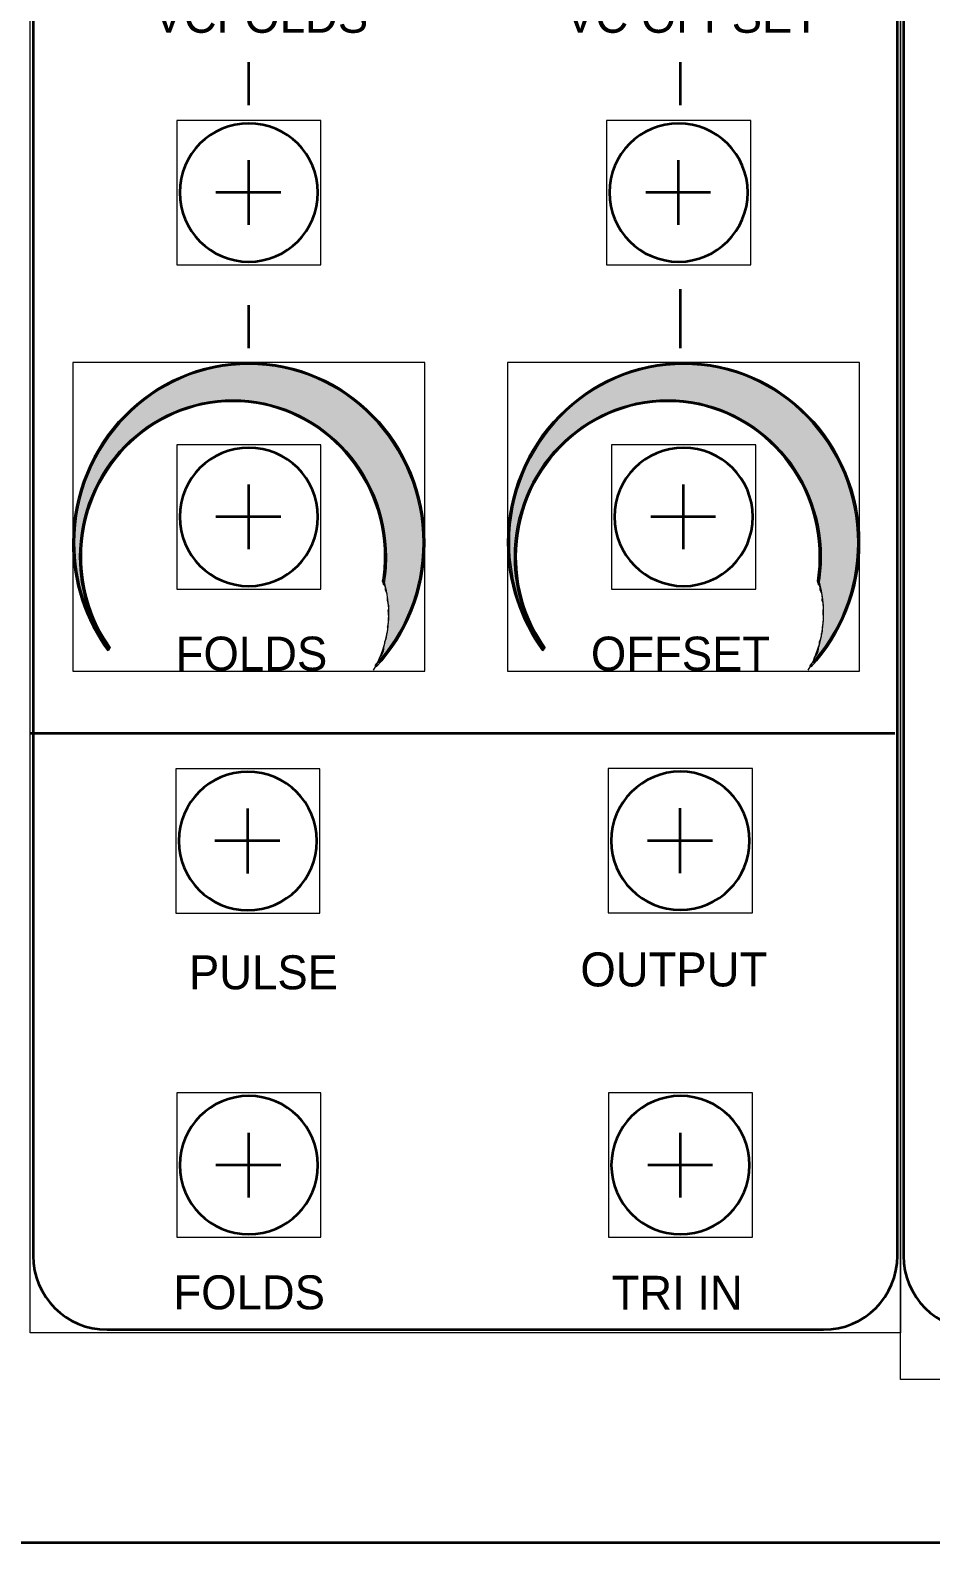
# Model space of a CAD drawing. Header units: inches. Extents: x 1 to 18, y -8 to 1.
# Drawn here: x 5.4 to 7.483, y -8 to -4.5 of the extents above; entities that cross this region are included whole.
import ezdxf

# ---------------------------------------------------------------- set-up
doc = ezdxf.new("R2010")
doc.units = ezdxf.units.IN
doc.header["$MEASUREMENT"] = 0
doc.layers.add('base panel', color=7, linetype='Continuous')
doc.layers.add('modules', color=7, linetype='Continuous')

# ---------------------------------------------------------------- blocks, each defined once
blk = doc.blocks.new('block 80')
at = {"layer": 'modules', "lineweight": 0}
blk.add_lwpolyline([(5.3993, -1.5), (7.4132, -1.5), (7.4132, -7.5139), (5.3993, -7.5139), (5.3993, -1.5)], dxfattribs=at)
at = {"layer": 'modules', "color": 179, "lineweight": 35, "true_color": 0x231f20}
blk.add_lwpolyline([(5.3999, -6.1267), (7.3999, -6.1267)], dxfattribs=at)
at = {"layer": 'modules', "lineweight": 0}
blk.add_open_spline([(7.2351, -7.5069), (7.2351, -7.5069), (5.5774, -7.5069), (5.5774, -7.5069), (5.4829, -7.5069), (5.4063, -7.4303), (5.4063, -7.3358), (5.4063, -7.3358), (5.4063, -1.6781), (5.4063, -1.6781), (5.4063, -1.5836), (5.4829, -1.5069), (5.5774, -1.5069), (5.5774, -1.5069), (7.2351, -1.5069), (7.2351, -1.5069), (7.3296, -1.5069), (7.4063, -1.5836), (7.4063, -1.6781), (7.4063, -1.6781), (7.4063, -7.3358), (7.4063, -7.3358), (7.4063, -7.4303), (7.3296, -7.5069), (7.2351, -7.5069)], degree=3, knots=[0, 0, 0, 0, 1, 1, 1, 2, 2, 2, 3, 3, 3, 4, 4, 4, 5, 5, 5, 6, 6, 6, 7, 7, 7, 8, 8, 8, 8], dxfattribs=at)
at = {"layer": 'modules', "color": 179, "lineweight": 35, "true_color": 0x231f20}
blk.add_open_spline([(7.2351, -7.5069), (7.2351, -7.5069), (5.5774, -7.5069), (5.5774, -7.5069), (5.4829, -7.5069), (5.4063, -7.4303), (5.4063, -7.3358), (5.4063, -7.3358), (5.4063, -1.6781), (5.4063, -1.6781), (5.4063, -1.5836), (5.4829, -1.5069), (5.5774, -1.5069), (5.5774, -1.5069), (7.2351, -1.5069), (7.2351, -1.5069), (7.3296, -1.5069), (7.4063, -1.5836), (7.4063, -1.6781), (7.4063, -1.6781), (7.4063, -7.3358), (7.4063, -7.3358), (7.4063, -7.4303), (7.3296, -7.5069), (7.2351, -7.5069)], degree=3, knots=[0, 0, 0, 0, 1, 1, 1, 2, 2, 2, 3, 3, 3, 4, 4, 4, 5, 5, 5, 6, 6, 6, 7, 7, 7, 8, 8, 8, 8], dxfattribs=at)
blk = doc.blocks.new('block 81')
at = {"layer": 'modules', "lineweight": 0}
blk.add_lwpolyline([(5.3993, -1.5), (7.4132, -1.5), (7.4132, -7.5139), (5.3993, -7.5139), (5.3993, -1.5)], dxfattribs=at)
at = {"layer": 'modules', "color": 179, "lineweight": 35, "true_color": 0x231f20}
for points in [[(5.9054, -4.6733), (5.9054, -4.574)], [(6.9039, -4.6733), (6.9039, -4.574)], [(6.9039, -5.2356), (6.9039, -5.0991)], [(5.9054, -5.2356), (5.9054, -5.1363)]]:
    blk.add_lwpolyline(points, dxfattribs=at)
blk = doc.blocks.new('block 86')
at = {"layer": 'modules', "lineweight": 0}
blk.add_lwpolyline([(6.7329, -5.0425), (7.0668, -5.0425), (7.0668, -4.7086), (6.7329, -4.7086), (6.7329, -5.0425)], dxfattribs=at)
at = {"layer": 'modules', "color": 179, "lineweight": 35, "true_color": 0x231f20}
for points in [[(6.8989, -4.8006), (6.8989, -4.9506)], [(6.9739, -4.8755), (6.8239, -4.8755)]]:
    blk.add_lwpolyline(points, dxfattribs=at)
blk.add_open_spline([(7.0599, -4.8755), (7.0599, -4.9639), (6.9882, -5.0356), (6.8999, -5.0356), (6.8115, -5.0356), (6.7399, -4.9639), (6.7399, -4.8755), (6.7399, -4.7872), (6.8115, -4.7156), (6.8999, -4.7156), (6.9882, -4.7156), (7.0599, -4.7872), (7.0599, -4.8755)], degree=3, knots=[0, 0, 0, 0, 1, 1, 1, 2, 2, 2, 3, 3, 3, 4, 4, 4, 4], dxfattribs=at)
blk = doc.blocks.new('block 87')
at = {"layer": 'modules', "lineweight": 0}
blk.add_lwpolyline([(6.7445, -5.793), (7.0784, -5.793), (7.0784, -5.4592), (6.7445, -5.4592), (6.7445, -5.793)], dxfattribs=at)
at = {"layer": 'modules', "color": 179, "lineweight": 35, "true_color": 0x231f20}
for points in [[(6.9105, -5.5511), (6.9105, -5.7011)], [(6.9855, -5.6261), (6.8355, -5.6261)]]:
    blk.add_lwpolyline(points, dxfattribs=at)
blk.add_open_spline([(7.0715, -5.6261), (7.0715, -5.7145), (6.9998, -5.7861), (6.9115, -5.7861), (6.8231, -5.7861), (6.7515, -5.7145), (6.7515, -5.6261), (6.7515, -5.5377), (6.8231, -5.4661), (6.9115, -5.4661), (6.9998, -5.4661), (7.0715, -5.5377), (7.0715, -5.6261)], degree=3, knots=[0, 0, 0, 0, 1, 1, 1, 2, 2, 2, 3, 3, 3, 4, 4, 4, 4], dxfattribs=at)
blk = doc.blocks.new('block 88')
at = {"layer": 'modules', "lineweight": 0}
blk.add_lwpolyline([(5.7384, -5.0425), (6.0723, -5.0425), (6.0723, -4.7086), (5.7384, -4.7086), (5.7384, -5.0425)], dxfattribs=at)
at = {"layer": 'modules', "color": 179, "lineweight": 35, "true_color": 0x231f20}
for points in [[(5.9044, -4.8006), (5.9044, -4.9506)], [(5.9794, -4.8755), (5.8294, -4.8755)]]:
    blk.add_lwpolyline(points, dxfattribs=at)
blk.add_open_spline([(6.0654, -4.8755), (6.0654, -4.9639), (5.9937, -5.0356), (5.9054, -5.0356), (5.817, -5.0356), (5.7454, -4.9639), (5.7454, -4.8755), (5.7454, -4.7872), (5.817, -4.7156), (5.9054, -4.7156), (5.9937, -4.7156), (6.0654, -4.7872), (6.0654, -4.8755)], degree=3, knots=[0, 0, 0, 0, 1, 1, 1, 2, 2, 2, 3, 3, 3, 4, 4, 4, 4], dxfattribs=at)
blk = doc.blocks.new('block 89')
at = {"layer": 'modules', "lineweight": 0}
blk.add_lwpolyline([(5.7384, -5.793), (6.0723, -5.793), (6.0723, -5.4592), (5.7384, -5.4592), (5.7384, -5.793)], dxfattribs=at)
at = {"layer": 'modules', "color": 179, "lineweight": 35, "true_color": 0x231f20}
for points in [[(5.9044, -5.5511), (5.9044, -5.7011)], [(5.9794, -5.6261), (5.8294, -5.6261)]]:
    blk.add_lwpolyline(points, dxfattribs=at)
blk.add_open_spline([(6.0654, -5.6261), (6.0654, -5.7145), (5.9937, -5.7861), (5.9054, -5.7861), (5.817, -5.7861), (5.7454, -5.7145), (5.7454, -5.6261), (5.7454, -5.5377), (5.817, -5.4661), (5.9054, -5.4661), (5.9937, -5.4661), (6.0654, -5.5377), (6.0654, -5.6261)], degree=3, knots=[0, 0, 0, 0, 1, 1, 1, 2, 2, 2, 3, 3, 3, 4, 4, 4, 4], dxfattribs=at)
blk = doc.blocks.new('block 90')
at = {"layer": 'modules', "lineweight": 0}
blk.add_lwpolyline([(5.7361, -6.543), (6.07, -6.543), (6.07, -6.2092), (5.7361, -6.2092), (5.7361, -6.543)], dxfattribs=at)
at = {"layer": 'modules', "color": 179, "lineweight": 35, "true_color": 0x231f20}
for points in [[(5.9021, -6.3011), (5.9021, -6.4511)], [(5.9771, -6.3761), (5.8271, -6.3761)]]:
    blk.add_lwpolyline(points, dxfattribs=at)
blk.add_open_spline([(6.0631, -6.3761), (6.0631, -6.4645), (5.9914, -6.5361), (5.9031, -6.5361), (5.8147, -6.5361), (5.7431, -6.4645), (5.7431, -6.3761), (5.7431, -6.2877), (5.8147, -6.2161), (5.9031, -6.2161), (5.9914, -6.2161), (6.0631, -6.2877), (6.0631, -6.3761)], degree=3, knots=[0, 0, 0, 0, 1, 1, 1, 2, 2, 2, 3, 3, 3, 4, 4, 4, 4], dxfattribs=at)
blk = doc.blocks.new('block 91')
at = {"layer": 'modules', "lineweight": 0}
blk.add_lwpolyline([(5.7384, -7.293), (6.0723, -7.293), (6.0723, -6.9592), (5.7384, -6.9592), (5.7384, -7.293)], dxfattribs=at)
at = {"layer": 'modules', "color": 179, "lineweight": 35, "true_color": 0x231f20}
for points in [[(5.9044, -7.0511), (5.9044, -7.2011)], [(5.9794, -7.1261), (5.8294, -7.1261)]]:
    blk.add_lwpolyline(points, dxfattribs=at)
blk.add_open_spline([(6.0654, -7.1261), (6.0654, -7.2145), (5.9937, -7.2861), (5.9054, -7.2861), (5.817, -7.2861), (5.7454, -7.2145), (5.7454, -7.1261), (5.7454, -7.0377), (5.817, -6.9661), (5.9054, -6.9661), (5.9937, -6.9661), (6.0654, -7.0377), (6.0654, -7.1261)], degree=3, knots=[0, 0, 0, 0, 1, 1, 1, 2, 2, 2, 3, 3, 3, 4, 4, 4, 4], dxfattribs=at)
blk = doc.blocks.new('block 92')
at = {"layer": 'modules', "lineweight": 0}
blk.add_lwpolyline([(6.7373, -7.293), (7.0712, -7.293), (7.0712, -6.9592), (6.7373, -6.9592), (6.7373, -7.293)], dxfattribs=at)
at = {"layer": 'modules', "color": 179, "lineweight": 35, "true_color": 0x231f20}
for points in [[(6.9033, -7.0511), (6.9033, -7.2011)], [(6.9783, -7.1261), (6.8283, -7.1261)]]:
    blk.add_lwpolyline(points, dxfattribs=at)
blk.add_open_spline([(7.0642, -7.1261), (7.0642, -7.2145), (6.9926, -7.2861), (6.9042, -7.2861), (6.8159, -7.2861), (6.7442, -7.2145), (6.7442, -7.1261), (6.7442, -7.0377), (6.8159, -6.9661), (6.9042, -6.9661), (6.9926, -6.9661), (7.0642, -7.0377), (7.0642, -7.1261)], degree=3, knots=[0, 0, 0, 0, 1, 1, 1, 2, 2, 2, 3, 3, 3, 4, 4, 4, 4], dxfattribs=at)
blk = doc.blocks.new('block 93')
at = {"layer": 'modules', "lineweight": 0}
blk.add_lwpolyline([(6.737, -6.5425), (7.0709, -6.5425), (7.0709, -6.2086), (6.737, -6.2086), (6.737, -6.5425)], dxfattribs=at)
at = {"layer": 'modules', "color": 179, "lineweight": 35, "true_color": 0x231f20}
for points in [[(6.903, -6.3005), (6.903, -6.4505)], [(6.978, -6.3755), (6.828, -6.3755)]]:
    blk.add_lwpolyline(points, dxfattribs=at)
blk.add_open_spline([(7.0639, -6.3755), (7.0639, -6.4639), (6.9923, -6.5355), (6.9039, -6.5355), (6.8156, -6.5355), (6.7439, -6.4639), (6.7439, -6.3755), (6.7439, -6.2872), (6.8156, -6.2155), (6.9039, -6.2155), (6.9923, -6.2155), (7.0639, -6.2872), (7.0639, -6.3755)], degree=3, knots=[0, 0, 0, 0, 1, 1, 1, 2, 2, 2, 3, 3, 3, 4, 4, 4, 4], dxfattribs=at)
blk = doc.blocks.new('block 98')
at = {"layer": 'modules', "true_color": 0xffffff}
h = blk.add_hatch(color=7, dxfattribs=at)
h.dxf.hatch_style = 2
edge = h.paths.add_edge_path()
edge.add_spline(control_points=[(6.9115, -5.2689), (6.6869, -5.2689), (6.5042, -5.456), (6.5042, -5.686), (6.5042, -5.7778), (6.533, -5.8646), (6.5859, -5.9364), (6.5866, -5.935), (6.5874, -5.9336), (6.5883, -5.9323), (6.5365, -5.8616), (6.5084, -5.7762), (6.5084, -5.686), (6.5084, -5.4585), (6.6892, -5.2734), (6.9115, -5.2734), (7.1337, -5.2734), (7.3145, -5.4585), (7.3145, -5.686), (7.3145, -5.7958), (7.2724, -5.8957), (7.2037, -5.9697), (7.2047, -5.9709), (7.2055, -5.9721), (7.2063, -5.9734), (7.2759, -5.8985), (7.3187, -5.7973), (7.3187, -5.686), (7.3187, -5.456), (7.136, -5.2689), (6.9115, -5.2689)], knot_values=[0, 0, 0, 0, 0.013889, 0.013889, 0.013889, 0.027778, 0.027778, 0.027778, 0.041667, 0.041667, 0.041667, 0.055556, 0.055556, 0.055556, 0.069444, 0.069444, 0.069444, 0.083333, 0.083333, 0.083333, 0.097222, 0.097222, 0.097222, 0.111111, 0.111111, 0.111111, 0.125, 0.125, 0.125, 0.138889, 0.138889, 0.138889, 0.138889], degree=3, periodic=0)
edge.add_line((6.9115, -5.2689), (6.9115, -5.2689))
h = blk.add_hatch(color=7, dxfattribs=at)
h.dxf.hatch_style = 2
edge = h.paths.add_edge_path()
edge.add_spline(control_points=[(7.2291, -5.907), (7.2291, -5.9072), (7.2291, -5.9075), (7.229, -5.9078), (7.2284, -5.9102), (7.2273, -5.9125), (7.226, -5.9148), (7.2262, -5.9194), (7.2254, -5.9241), (7.2239, -5.9284), (7.2237, -5.9338), (7.2225, -5.9391), (7.2201, -5.9436), (7.2186, -5.9464), (7.2166, -5.9489), (7.2144, -5.9512), (7.2141, -5.9519), (7.2138, -5.9526), (7.2135, -5.9533), (7.2131, -5.9567), (7.2127, -5.9602), (7.2122, -5.9636), (7.277, -5.8901), (7.3166, -5.7929), (7.3166, -5.686), (7.3166, -5.4568), (7.1353, -5.2711), (6.9115, -5.2711), (6.6877, -5.2711), (6.5063, -5.4568), (6.5063, -5.686), (6.5063, -5.7792), (6.5364, -5.865), (6.5871, -5.9342), (6.5878, -5.933), (6.5886, -5.9318), (6.5895, -5.9307), (6.5472, -5.8711), (6.5221, -5.798), (6.5221, -5.7186), (6.5221, -5.519), (6.68, -5.3573), (6.8749, -5.3573), (7.0699, -5.3573), (7.2278, -5.519), (7.2278, -5.7186), (7.2278, -5.7376), (7.226, -5.756), (7.2231, -5.7741), (7.2247, -5.7775), (7.2257, -5.7812), (7.2262, -5.7849), (7.2274, -5.7884), (7.2278, -5.7921), (7.2278, -5.7959), (7.2298, -5.7993), (7.2311, -5.8031), (7.2319, -5.8071), (7.2319, -5.8071), (7.2319, -5.8071), (7.2319, -5.8071), (7.2322, -5.8091), (7.2324, -5.8111), (7.2325, -5.8131), (7.2325, -5.8131), (7.2325, -5.8132), (7.2325, -5.8132), (7.2325, -5.8152), (7.2324, -5.8173), (7.2321, -5.8193), (7.2355, -5.8267), (7.2362, -5.8356), (7.2341, -5.8437), (7.2345, -5.8463), (7.2345, -5.8489), (7.2343, -5.8515), (7.2344, -5.8516), (7.2344, -5.8516), (7.2344, -5.8517), (7.2357, -5.8566), (7.2358, -5.8631), (7.2344, -5.8688), (7.2344, -5.8718), (7.2341, -5.8749), (7.2334, -5.8779), (7.2332, -5.8789), (7.2329, -5.8799), (7.2325, -5.8809), (7.2327, -5.8825), (7.2329, -5.8841), (7.233, -5.8858), (7.2332, -5.8894), (7.2323, -5.8933), (7.2309, -5.897), (7.2308, -5.9004), (7.2302, -5.9038), (7.2291, -5.907)], knot_values=[0, 0, 0, 0, 0.013889, 0.013889, 0.013889, 0.027778, 0.027778, 0.027778, 0.041667, 0.041667, 0.041667, 0.055556, 0.055556, 0.055556, 0.069444, 0.069444, 0.069444, 0.083333, 0.083333, 0.083333, 0.097222, 0.097222, 0.097222, 0.111111, 0.111111, 0.111111, 0.125, 0.125, 0.125, 0.138889, 0.138889, 0.138889, 0.152778, 0.152778, 0.152778, 0.166667, 0.166667, 0.166667, 0.180556, 0.180556, 0.180556, 0.194444, 0.194444, 0.194444, 0.208333, 0.208333, 0.208333, 0.222222, 0.222222, 0.222222, 0.236111, 0.236111, 0.236111, 0.25, 0.25, 0.25, 0.263889, 0.263889, 0.263889, 0.277778, 0.277778, 0.277778, 0.291667, 0.291667, 0.291667, 0.305556, 0.305556, 0.305556, 0.319444, 0.319444, 0.319444, 0.333333, 0.333333, 0.333333, 0.347222, 0.347222, 0.347222, 0.361111, 0.361111, 0.361111, 0.375, 0.375, 0.375, 0.388889, 0.388889, 0.388889, 0.402778, 0.402778, 0.402778, 0.416667, 0.416667, 0.416667, 0.430556, 0.430556, 0.430556, 0.444444, 0.444444, 0.444444, 0.444444], degree=3, periodic=0)
edge.add_line((7.2291, -5.907), (7.2291, -5.907))
h = blk.add_hatch(color=7, dxfattribs=at)
h.dxf.hatch_style = 2
edge = h.paths.add_edge_path()
edge.add_spline(control_points=[(7.2209, -5.7748), (7.2222, -5.7775), (7.2232, -5.7802), (7.2238, -5.7832), (7.2275, -5.7622), (7.2297, -5.7407), (7.2297, -5.7186), (7.2297, -5.5182), (7.0705, -5.3551), (6.8749, -5.3551), (6.6792, -5.3551), (6.52, -5.5182), (6.52, -5.7186), (6.52, -5.7977), (6.5449, -5.8709), (6.5869, -5.9307), (6.5857, -5.927), (6.5847, -5.9233), (6.5837, -5.9196), (6.5834, -5.9188), (6.5832, -5.918), (6.5829, -5.9172), (6.5459, -5.8603), (6.5242, -5.792), (6.5242, -5.7186), (6.5242, -5.5206), (6.6815, -5.3596), (6.8749, -5.3596), (7.0682, -5.3596), (7.2255, -5.5206), (7.2255, -5.7186), (7.2255, -5.7378), (7.2238, -5.7565), (7.2209, -5.7748)], knot_values=[0, 0, 0, 0, 0.013889, 0.013889, 0.013889, 0.027778, 0.027778, 0.027778, 0.041667, 0.041667, 0.041667, 0.055556, 0.055556, 0.055556, 0.069444, 0.069444, 0.069444, 0.083333, 0.083333, 0.083333, 0.097222, 0.097222, 0.097222, 0.111111, 0.111111, 0.111111, 0.125, 0.125, 0.125, 0.138889, 0.138889, 0.138889, 0.152778, 0.152778, 0.152778, 0.152778], degree=3, periodic=0)
edge.add_line((7.2209, -5.7748), (7.2209, -5.7748))
h = blk.add_hatch(color=7, dxfattribs=at)
h.dxf.hatch_style = 2
edge = h.paths.add_edge_path()
edge.add_spline(control_points=[(7.2212, -5.7753), (7.2224, -5.778), (7.2234, -5.7809), (7.224, -5.7839), (7.2277, -5.7627), (7.2299, -5.7409), (7.2299, -5.7186), (7.2299, -5.5182), (7.0706, -5.3551), (6.8749, -5.3551), (6.6792, -5.3551), (6.52, -5.5182), (6.52, -5.7186), (6.52, -5.7985), (6.5454, -5.8724), (6.5882, -5.9324), (6.589, -5.9312), (6.59, -5.9301), (6.591, -5.929), (6.549, -5.8699), (6.5242, -5.7972), (6.5242, -5.7186), (6.5242, -5.5206), (6.6815, -5.3596), (6.8749, -5.3596), (7.0683, -5.3596), (7.2257, -5.5206), (7.2257, -5.7186), (7.2257, -5.7379), (7.224, -5.7568), (7.2212, -5.7753)], knot_values=[0, 0, 0, 0, 0.013889, 0.013889, 0.013889, 0.027778, 0.027778, 0.027778, 0.041667, 0.041667, 0.041667, 0.055556, 0.055556, 0.055556, 0.069444, 0.069444, 0.069444, 0.083333, 0.083333, 0.083333, 0.097222, 0.097222, 0.097222, 0.111111, 0.111111, 0.111111, 0.125, 0.125, 0.125, 0.138889, 0.138889, 0.138889, 0.138889], degree=3, periodic=0)
edge.add_line((7.2212, -5.7753), (7.2212, -5.7753))
at = {"layer": 'modules', "lineweight": 0}
blk.add_lwpolyline([(6.5042, -5.9833), (7.3187, -5.9833), (7.3187, -5.2689), (6.5042, -5.2689), (6.5042, -5.9833)], dxfattribs=at)
for points, knots in [([(6.9115, -5.2689), (6.6869, -5.2689), (6.5042, -5.456), (6.5042, -5.686), (6.5042, -5.7778), (6.533, -5.8646), (6.5859, -5.9364), (6.5866, -5.935), (6.5874, -5.9336), (6.5883, -5.9323), (6.5365, -5.8616), (6.5084, -5.7762), (6.5084, -5.686), (6.5084, -5.4585), (6.6892, -5.2734), (6.9115, -5.2734), (7.1337, -5.2734), (7.3145, -5.4585), (7.3145, -5.686), (7.3145, -5.7958), (7.2724, -5.8957), (7.2037, -5.9697), (7.2047, -5.9709), (7.2055, -5.9721), (7.2063, -5.9734), (7.2759, -5.8985), (7.3187, -5.7973), (7.3187, -5.686), (7.3187, -5.456), (7.136, -5.2689), (6.9115, -5.2689)], [0, 0, 0, 0, 1, 1, 1, 2, 2, 2, 3, 3, 3, 4, 4, 4, 5, 5, 5, 6, 6, 6, 7, 7, 7, 8, 8, 8, 9, 9, 9, 10, 10, 10, 10]), ([(7.2291, -5.907), (7.2291, -5.9072), (7.2291, -5.9075), (7.229, -5.9078), (7.2284, -5.9102), (7.2273, -5.9125), (7.226, -5.9148), (7.2262, -5.9194), (7.2254, -5.9241), (7.2239, -5.9284), (7.2237, -5.9338), (7.2225, -5.9391), (7.2201, -5.9436), (7.2186, -5.9464), (7.2166, -5.9489), (7.2144, -5.9512), (7.2141, -5.9519), (7.2138, -5.9526), (7.2135, -5.9533), (7.2131, -5.9567), (7.2127, -5.9602), (7.2122, -5.9636), (7.277, -5.8901), (7.3166, -5.7929), (7.3166, -5.686), (7.3166, -5.4568), (7.1353, -5.2711), (6.9115, -5.2711), (6.6877, -5.2711), (6.5063, -5.4568), (6.5063, -5.686), (6.5063, -5.7792), (6.5364, -5.865), (6.5871, -5.9342), (6.5878, -5.933), (6.5886, -5.9318), (6.5895, -5.9307), (6.5472, -5.8711), (6.5221, -5.798), (6.5221, -5.7186), (6.5221, -5.519), (6.68, -5.3573), (6.8749, -5.3573), (7.0699, -5.3573), (7.2278, -5.519), (7.2278, -5.7186), (7.2278, -5.7376), (7.226, -5.756), (7.2231, -5.7741), (7.2247, -5.7775), (7.2257, -5.7812), (7.2262, -5.7849), (7.2274, -5.7884), (7.2278, -5.7921), (7.2278, -5.7959), (7.2298, -5.7993), (7.2311, -5.8031), (7.2319, -5.8071), (7.2319, -5.8071), (7.2319, -5.8071), (7.2319, -5.8071), (7.2322, -5.8091), (7.2324, -5.8111), (7.2325, -5.8131), (7.2325, -5.8131), (7.2325, -5.8132), (7.2325, -5.8132), (7.2325, -5.8152), (7.2324, -5.8173), (7.2321, -5.8193), (7.2355, -5.8267), (7.2362, -5.8356), (7.2341, -5.8437), (7.2345, -5.8463), (7.2345, -5.8489), (7.2343, -5.8515), (7.2344, -5.8516), (7.2344, -5.8516), (7.2344, -5.8517), (7.2357, -5.8566), (7.2358, -5.8631), (7.2344, -5.8688), (7.2344, -5.8718), (7.2341, -5.8749), (7.2334, -5.8779), (7.2332, -5.8789), (7.2329, -5.8799), (7.2325, -5.8809), (7.2327, -5.8825), (7.2329, -5.8841), (7.233, -5.8858), (7.2332, -5.8894), (7.2323, -5.8933), (7.2309, -5.897), (7.2308, -5.9004), (7.2302, -5.9038), (7.2291, -5.907)], [0, 0, 0, 0, 1, 1, 1, 2, 2, 2, 3, 3, 3, 4, 4, 4, 5, 5, 5, 6, 6, 6, 7, 7, 7, 8, 8, 8, 9, 9, 9, 10, 10, 10, 11, 11, 11, 12, 12, 12, 13, 13, 13, 14, 14, 14, 15, 15, 15, 16, 16, 16, 17, 17, 17, 18, 18, 18, 19, 19, 19, 20, 20, 20, 21, 21, 21, 22, 22, 22, 23, 23, 23, 24, 24, 24, 25, 25, 25, 26, 26, 26, 27, 27, 27, 28, 28, 28, 29, 29, 29, 30, 30, 30, 31, 31, 31, 32, 32, 32, 32]), ([(7.2209, -5.7748), (7.2222, -5.7775), (7.2232, -5.7802), (7.2238, -5.7832), (7.2275, -5.7622), (7.2297, -5.7407), (7.2297, -5.7186), (7.2297, -5.5182), (7.0705, -5.3551), (6.8749, -5.3551), (6.6792, -5.3551), (6.52, -5.5182), (6.52, -5.7186), (6.52, -5.7977), (6.5449, -5.8709), (6.5869, -5.9307), (6.5857, -5.927), (6.5847, -5.9233), (6.5837, -5.9196), (6.5834, -5.9188), (6.5832, -5.918), (6.5829, -5.9172), (6.5459, -5.8603), (6.5242, -5.792), (6.5242, -5.7186), (6.5242, -5.5206), (6.6815, -5.3596), (6.8749, -5.3596), (7.0682, -5.3596), (7.2255, -5.5206), (7.2255, -5.7186), (7.2255, -5.7378), (7.2238, -5.7565), (7.2209, -5.7748)], [0, 0, 0, 0, 1, 1, 1, 2, 2, 2, 3, 3, 3, 4, 4, 4, 5, 5, 5, 6, 6, 6, 7, 7, 7, 8, 8, 8, 9, 9, 9, 10, 10, 10, 11, 11, 11, 11]), ([(7.2212, -5.7753), (7.2224, -5.778), (7.2234, -5.7809), (7.224, -5.7839), (7.2277, -5.7627), (7.2299, -5.7409), (7.2299, -5.7186), (7.2299, -5.5182), (7.0706, -5.3551), (6.8749, -5.3551), (6.6792, -5.3551), (6.52, -5.5182), (6.52, -5.7186), (6.52, -5.7985), (6.5454, -5.8724), (6.5882, -5.9324), (6.589, -5.9312), (6.59, -5.9301), (6.591, -5.929), (6.549, -5.8699), (6.5242, -5.7972), (6.5242, -5.7186), (6.5242, -5.5206), (6.6815, -5.3596), (6.8749, -5.3596), (7.0683, -5.3596), (7.2257, -5.5206), (7.2257, -5.7186), (7.2257, -5.7379), (7.224, -5.7568), (7.2212, -5.7753)], [0, 0, 0, 0, 1, 1, 1, 2, 2, 2, 3, 3, 3, 4, 4, 4, 5, 5, 5, 6, 6, 6, 7, 7, 7, 8, 8, 8, 9, 9, 9, 10, 10, 10, 10])]:
    blk.add_open_spline(points, degree=3, knots=knots, dxfattribs=at)
at = {"layer": 'modules', "color": 7, "lineweight": 9, "true_color": 0xffffff}
blk.add_open_spline([(7.1999, -5.9811), (7.2371, -5.918), (7.2456, -5.8414), (7.2233, -5.7709)], degree=3, dxfattribs=at)
blk = doc.blocks.new('block 99')
at = {"layer": 'modules', "true_color": 0xffffff}
h = blk.add_hatch(color=7, dxfattribs=at)
h.dxf.hatch_style = 2
edge = h.paths.add_edge_path()
edge.add_spline(control_points=[(5.9054, -5.2689), (5.6808, -5.2689), (5.4981, -5.456), (5.4981, -5.686), (5.4981, -5.7778), (5.5269, -5.8646), (5.5798, -5.9364), (5.5805, -5.935), (5.5813, -5.9336), (5.5822, -5.9323), (5.5304, -5.8616), (5.5023, -5.7762), (5.5023, -5.686), (5.5023, -5.4585), (5.6831, -5.2734), (5.9054, -5.2734), (6.1276, -5.2734), (6.3085, -5.4585), (6.3085, -5.686), (6.3085, -5.7958), (6.2663, -5.8957), (6.1977, -5.9697), (6.1986, -5.9709), (6.1994, -5.9721), (6.2002, -5.9734), (6.2699, -5.8985), (6.3127, -5.7973), (6.3127, -5.686), (6.3127, -5.456), (6.13, -5.2689), (5.9054, -5.2689)], knot_values=[0, 0, 0, 0, 0.013889, 0.013889, 0.013889, 0.027778, 0.027778, 0.027778, 0.041667, 0.041667, 0.041667, 0.055556, 0.055556, 0.055556, 0.069444, 0.069444, 0.069444, 0.083333, 0.083333, 0.083333, 0.097222, 0.097222, 0.097222, 0.111111, 0.111111, 0.111111, 0.125, 0.125, 0.125, 0.138889, 0.138889, 0.138889, 0.138889], degree=3, periodic=0)
edge.add_line((5.9054, -5.2689), (5.9054, -5.2689))
h = blk.add_hatch(color=7, dxfattribs=at)
h.dxf.hatch_style = 2
edge = h.paths.add_edge_path()
edge.add_spline(control_points=[(6.223, -5.907), (6.223, -5.9072), (6.223, -5.9075), (6.2229, -5.9078), (6.2223, -5.9102), (6.2212, -5.9125), (6.2199, -5.9148), (6.2201, -5.9194), (6.2193, -5.9241), (6.2178, -5.9284), (6.2177, -5.9338), (6.2164, -5.9391), (6.214, -5.9436), (6.2125, -5.9464), (6.2106, -5.9489), (6.2083, -5.9512), (6.208, -5.9519), (6.2077, -5.9526), (6.2074, -5.9533), (6.207, -5.9567), (6.2066, -5.9602), (6.2061, -5.9636), (6.2709, -5.8901), (6.3106, -5.7929), (6.3106, -5.686), (6.3106, -5.4568), (6.1292, -5.2711), (5.9054, -5.2711), (5.6816, -5.2711), (5.5002, -5.4568), (5.5002, -5.686), (5.5002, -5.7792), (5.5304, -5.865), (5.581, -5.9342), (5.5817, -5.933), (5.5825, -5.9318), (5.5834, -5.9307), (5.5411, -5.8711), (5.516, -5.798), (5.516, -5.7186), (5.516, -5.519), (5.6739, -5.3573), (5.8688, -5.3573), (6.0638, -5.3573), (6.2217, -5.519), (6.2217, -5.7186), (6.2217, -5.7376), (6.2199, -5.756), (6.2171, -5.7741), (6.2187, -5.7775), (6.2197, -5.7812), (6.2201, -5.7849), (6.2214, -5.7884), (6.2218, -5.7921), (6.2217, -5.7959), (6.2237, -5.7993), (6.2251, -5.8031), (6.2258, -5.8071), (6.2258, -5.8071), (6.2258, -5.8071), (6.2258, -5.8071), (6.2261, -5.8091), (6.2263, -5.8111), (6.2264, -5.8131), (6.2264, -5.8131), (6.2264, -5.8132), (6.2264, -5.8132), (6.2264, -5.8152), (6.2263, -5.8173), (6.226, -5.8193), (6.2295, -5.8267), (6.2301, -5.8356), (6.2281, -5.8437), (6.2284, -5.8463), (6.2285, -5.8489), (6.2283, -5.8515), (6.2283, -5.8516), (6.2283, -5.8516), (6.2283, -5.8517), (6.2296, -5.8566), (6.2297, -5.8631), (6.2283, -5.8688), (6.2283, -5.8718), (6.228, -5.8749), (6.2273, -5.8779), (6.2271, -5.8789), (6.2268, -5.8799), (6.2264, -5.8809), (6.2266, -5.8825), (6.2269, -5.8841), (6.2269, -5.8858), (6.2271, -5.8894), (6.2263, -5.8933), (6.2249, -5.897), (6.2247, -5.9004), (6.2241, -5.9038), (6.223, -5.907)], knot_values=[0, 0, 0, 0, 0.013889, 0.013889, 0.013889, 0.027778, 0.027778, 0.027778, 0.041667, 0.041667, 0.041667, 0.055556, 0.055556, 0.055556, 0.069444, 0.069444, 0.069444, 0.083333, 0.083333, 0.083333, 0.097222, 0.097222, 0.097222, 0.111111, 0.111111, 0.111111, 0.125, 0.125, 0.125, 0.138889, 0.138889, 0.138889, 0.152778, 0.152778, 0.152778, 0.166667, 0.166667, 0.166667, 0.180556, 0.180556, 0.180556, 0.194444, 0.194444, 0.194444, 0.208333, 0.208333, 0.208333, 0.222222, 0.222222, 0.222222, 0.236111, 0.236111, 0.236111, 0.25, 0.25, 0.25, 0.263889, 0.263889, 0.263889, 0.277778, 0.277778, 0.277778, 0.291667, 0.291667, 0.291667, 0.305556, 0.305556, 0.305556, 0.319444, 0.319444, 0.319444, 0.333333, 0.333333, 0.333333, 0.347222, 0.347222, 0.347222, 0.361111, 0.361111, 0.361111, 0.375, 0.375, 0.375, 0.388889, 0.388889, 0.388889, 0.402778, 0.402778, 0.402778, 0.416667, 0.416667, 0.416667, 0.430556, 0.430556, 0.430556, 0.444444, 0.444444, 0.444444, 0.444444], degree=3, periodic=0)
edge.add_line((6.223, -5.907), (6.223, -5.907))
h = blk.add_hatch(color=7, dxfattribs=at)
h.dxf.hatch_style = 2
edge = h.paths.add_edge_path()
edge.add_spline(control_points=[(6.2149, -5.7748), (6.2161, -5.7775), (6.2171, -5.7802), (6.2177, -5.7832), (6.2215, -5.7622), (6.2236, -5.7407), (6.2236, -5.7186), (6.2236, -5.5182), (6.0644, -5.3551), (5.8688, -5.3551), (5.6731, -5.3551), (5.5139, -5.5182), (5.5139, -5.7186), (5.5139, -5.7977), (5.5388, -5.8709), (5.5808, -5.9307), (5.5797, -5.927), (5.5786, -5.9233), (5.5776, -5.9196), (5.5773, -5.9188), (5.5771, -5.918), (5.5768, -5.9172), (5.5398, -5.8603), (5.5181, -5.792), (5.5181, -5.7186), (5.5181, -5.5206), (5.6754, -5.3596), (5.8688, -5.3596), (6.0621, -5.3596), (6.2194, -5.5206), (6.2194, -5.7186), (6.2194, -5.7378), (6.2177, -5.7565), (6.2149, -5.7748)], knot_values=[0, 0, 0, 0, 0.013889, 0.013889, 0.013889, 0.027778, 0.027778, 0.027778, 0.041667, 0.041667, 0.041667, 0.055556, 0.055556, 0.055556, 0.069444, 0.069444, 0.069444, 0.083333, 0.083333, 0.083333, 0.097222, 0.097222, 0.097222, 0.111111, 0.111111, 0.111111, 0.125, 0.125, 0.125, 0.138889, 0.138889, 0.138889, 0.152778, 0.152778, 0.152778, 0.152778], degree=3, periodic=0)
edge.add_line((6.2149, -5.7748), (6.2149, -5.7748))
h = blk.add_hatch(color=7, dxfattribs=at)
h.dxf.hatch_style = 2
edge = h.paths.add_edge_path()
edge.add_spline(control_points=[(6.2151, -5.7753), (6.2163, -5.778), (6.2173, -5.7809), (6.2179, -5.7839), (6.2217, -5.7627), (6.2238, -5.7409), (6.2238, -5.7186), (6.2238, -5.5182), (6.0646, -5.3551), (5.8689, -5.3551), (5.6731, -5.3551), (5.5139, -5.5182), (5.5139, -5.7186), (5.5139, -5.7985), (5.5393, -5.8724), (5.5821, -5.9324), (5.583, -5.9312), (5.5839, -5.9301), (5.5849, -5.929), (5.543, -5.8699), (5.5181, -5.7972), (5.5181, -5.7186), (5.5181, -5.5206), (5.6755, -5.3596), (5.8689, -5.3596), (6.0623, -5.3596), (6.2196, -5.5206), (6.2196, -5.7186), (6.2196, -5.7379), (6.218, -5.7568), (6.2151, -5.7753)], knot_values=[0, 0, 0, 0, 0.013889, 0.013889, 0.013889, 0.027778, 0.027778, 0.027778, 0.041667, 0.041667, 0.041667, 0.055556, 0.055556, 0.055556, 0.069444, 0.069444, 0.069444, 0.083333, 0.083333, 0.083333, 0.097222, 0.097222, 0.097222, 0.111111, 0.111111, 0.111111, 0.125, 0.125, 0.125, 0.138889, 0.138889, 0.138889, 0.138889], degree=3, periodic=0)
edge.add_line((6.2151, -5.7753), (6.2151, -5.7753))
at = {"layer": 'modules', "lineweight": 0}
blk.add_lwpolyline([(5.4981, -5.9833), (6.3127, -5.9833), (6.3127, -5.2689), (5.4981, -5.2689), (5.4981, -5.9833)], dxfattribs=at)
for points, knots in [([(5.9054, -5.2689), (5.6808, -5.2689), (5.4981, -5.456), (5.4981, -5.686), (5.4981, -5.7778), (5.5269, -5.8646), (5.5798, -5.9364), (5.5805, -5.935), (5.5813, -5.9336), (5.5822, -5.9323), (5.5304, -5.8616), (5.5023, -5.7762), (5.5023, -5.686), (5.5023, -5.4585), (5.6831, -5.2734), (5.9054, -5.2734), (6.1276, -5.2734), (6.3085, -5.4585), (6.3085, -5.686), (6.3085, -5.7958), (6.2663, -5.8957), (6.1977, -5.9697), (6.1986, -5.9709), (6.1994, -5.9721), (6.2002, -5.9734), (6.2699, -5.8985), (6.3127, -5.7973), (6.3127, -5.686), (6.3127, -5.456), (6.13, -5.2689), (5.9054, -5.2689)], [0, 0, 0, 0, 1, 1, 1, 2, 2, 2, 3, 3, 3, 4, 4, 4, 5, 5, 5, 6, 6, 6, 7, 7, 7, 8, 8, 8, 9, 9, 9, 10, 10, 10, 10]), ([(6.223, -5.907), (6.223, -5.9072), (6.223, -5.9075), (6.2229, -5.9078), (6.2223, -5.9102), (6.2212, -5.9125), (6.2199, -5.9148), (6.2201, -5.9194), (6.2193, -5.9241), (6.2178, -5.9284), (6.2177, -5.9338), (6.2164, -5.9391), (6.214, -5.9436), (6.2125, -5.9464), (6.2106, -5.9489), (6.2083, -5.9512), (6.208, -5.9519), (6.2077, -5.9526), (6.2074, -5.9533), (6.207, -5.9567), (6.2066, -5.9602), (6.2061, -5.9636), (6.2709, -5.8901), (6.3106, -5.7929), (6.3106, -5.686), (6.3106, -5.4568), (6.1292, -5.2711), (5.9054, -5.2711), (5.6816, -5.2711), (5.5002, -5.4568), (5.5002, -5.686), (5.5002, -5.7792), (5.5304, -5.865), (5.581, -5.9342), (5.5817, -5.933), (5.5825, -5.9318), (5.5834, -5.9307), (5.5411, -5.8711), (5.516, -5.798), (5.516, -5.7186), (5.516, -5.519), (5.6739, -5.3573), (5.8688, -5.3573), (6.0638, -5.3573), (6.2217, -5.519), (6.2217, -5.7186), (6.2217, -5.7376), (6.2199, -5.756), (6.2171, -5.7741), (6.2187, -5.7775), (6.2197, -5.7812), (6.2201, -5.7849), (6.2214, -5.7884), (6.2218, -5.7921), (6.2217, -5.7959), (6.2237, -5.7993), (6.2251, -5.8031), (6.2258, -5.8071), (6.2258, -5.8071), (6.2258, -5.8071), (6.2258, -5.8071), (6.2261, -5.8091), (6.2263, -5.8111), (6.2264, -5.8131), (6.2264, -5.8131), (6.2264, -5.8132), (6.2264, -5.8132), (6.2264, -5.8152), (6.2263, -5.8173), (6.226, -5.8193), (6.2295, -5.8267), (6.2301, -5.8356), (6.2281, -5.8437), (6.2284, -5.8463), (6.2285, -5.8489), (6.2283, -5.8515), (6.2283, -5.8516), (6.2283, -5.8516), (6.2283, -5.8517), (6.2296, -5.8566), (6.2297, -5.8631), (6.2283, -5.8688), (6.2283, -5.8718), (6.228, -5.8749), (6.2273, -5.8779), (6.2271, -5.8789), (6.2268, -5.8799), (6.2264, -5.8809), (6.2266, -5.8825), (6.2269, -5.8841), (6.2269, -5.8858), (6.2271, -5.8894), (6.2263, -5.8933), (6.2249, -5.897), (6.2247, -5.9004), (6.2241, -5.9038), (6.223, -5.907)], [0, 0, 0, 0, 1, 1, 1, 2, 2, 2, 3, 3, 3, 4, 4, 4, 5, 5, 5, 6, 6, 6, 7, 7, 7, 8, 8, 8, 9, 9, 9, 10, 10, 10, 11, 11, 11, 12, 12, 12, 13, 13, 13, 14, 14, 14, 15, 15, 15, 16, 16, 16, 17, 17, 17, 18, 18, 18, 19, 19, 19, 20, 20, 20, 21, 21, 21, 22, 22, 22, 23, 23, 23, 24, 24, 24, 25, 25, 25, 26, 26, 26, 27, 27, 27, 28, 28, 28, 29, 29, 29, 30, 30, 30, 31, 31, 31, 32, 32, 32, 32]), ([(6.2149, -5.7748), (6.2161, -5.7775), (6.2171, -5.7802), (6.2177, -5.7832), (6.2215, -5.7622), (6.2236, -5.7407), (6.2236, -5.7186), (6.2236, -5.5182), (6.0644, -5.3551), (5.8688, -5.3551), (5.6731, -5.3551), (5.5139, -5.5182), (5.5139, -5.7186), (5.5139, -5.7977), (5.5388, -5.8709), (5.5808, -5.9307), (5.5797, -5.927), (5.5786, -5.9233), (5.5776, -5.9196), (5.5773, -5.9188), (5.5771, -5.918), (5.5768, -5.9172), (5.5398, -5.8603), (5.5181, -5.792), (5.5181, -5.7186), (5.5181, -5.5206), (5.6754, -5.3596), (5.8688, -5.3596), (6.0621, -5.3596), (6.2194, -5.5206), (6.2194, -5.7186), (6.2194, -5.7378), (6.2177, -5.7565), (6.2149, -5.7748)], [0, 0, 0, 0, 1, 1, 1, 2, 2, 2, 3, 3, 3, 4, 4, 4, 5, 5, 5, 6, 6, 6, 7, 7, 7, 8, 8, 8, 9, 9, 9, 10, 10, 10, 11, 11, 11, 11]), ([(6.2151, -5.7753), (6.2163, -5.778), (6.2173, -5.7809), (6.2179, -5.7839), (6.2217, -5.7627), (6.2238, -5.7409), (6.2238, -5.7186), (6.2238, -5.5182), (6.0646, -5.3551), (5.8689, -5.3551), (5.6731, -5.3551), (5.5139, -5.5182), (5.5139, -5.7186), (5.5139, -5.7985), (5.5393, -5.8724), (5.5821, -5.9324), (5.583, -5.9312), (5.5839, -5.9301), (5.5849, -5.929), (5.543, -5.8699), (5.5181, -5.7972), (5.5181, -5.7186), (5.5181, -5.5206), (5.6755, -5.3596), (5.8689, -5.3596), (6.0623, -5.3596), (6.2196, -5.5206), (6.2196, -5.7186), (6.2196, -5.7379), (6.218, -5.7568), (6.2151, -5.7753)], [0, 0, 0, 0, 1, 1, 1, 2, 2, 2, 3, 3, 3, 4, 4, 4, 5, 5, 5, 6, 6, 6, 7, 7, 7, 8, 8, 8, 9, 9, 9, 10, 10, 10, 10])]:
    blk.add_open_spline(points, degree=3, knots=knots, dxfattribs=at)
at = {"layer": 'modules', "color": 7, "lineweight": 9, "true_color": 0xffffff}
blk.add_open_spline([(6.1938, -5.9811), (6.231, -5.918), (6.2395, -5.8414), (6.2172, -5.7709)], degree=3, dxfattribs=at)
blk = doc.blocks.new('block 79')
at = {"layer": 'modules', "lineweight": 0}
blk.add_lwpolyline([(5.3993, -1.5), (7.4132, -1.5), (7.4132, -7.5139), (5.3993, -7.5139), (5.3993, -1.5)], dxfattribs=at)
at = {"layer": 'modules'}
for name in ['block 80', 'block 81', 'block 88', 'block 86', 'block 99', 'block 98', 'block 89', 'block 87', 'block 90', 'block 93', 'block 91', 'block 92']:
    blk.add_blockref(name, (0, 0), dxfattribs=at)
at = {"layer": 'modules', "color": 179, "true_color": 0x231f20, "char_height": 0.078667, "attachment_point": 7}
for s, insert in [('\\fFutura Medium|b0|i0|c0|p34;\\W1;VCFOLDS', (5.6847, -4.507)), ('\\fFutura Medium|b0|i0|c0|p34;\\W1;VC OFFSET', (6.6371, -4.507)), ('\\fFutura Medium|b0|i0|c0|p34;\\W1;FOLDS', (5.7362, -5.983)), ('\\fFutura Medium|b0|i0|c0|p34;\\W1;OFFSET', (6.6969, -5.983)), ('\\fFutura Medium|b0|i0|c0|p34;\\W1;PULSE', (5.7668, -6.7204)), ('\\fFutura Medium|b0|i0|c0|p34;\\W1;OUTPUT', (6.6726, -6.7137)), ('\\fFutura Medium|b0|i0|c0|p34;\\W1;FOLDS', (5.7309, -7.461)), ('\\fFutura Medium|b0|i0|c0|p34;\\W1;TRI IN', (6.7446, -7.461))]:
    blk.add_mtext(s, dxfattribs=dict(at, insert=insert))
blk = doc.blocks.new('block 78')
at = {"layer": 'modules'}
blk.add_blockref('block 79', (0, 0), dxfattribs=at)
blk = doc.blocks.new('block 102')
at = {"layer": 'modules', "lineweight": 0}
blk.add_lwpolyline([(7.4132, -1.5), (8.4271, -1.5), (8.4271, -7.622), (7.4132, -7.622), (7.4132, -1.5)], dxfattribs=at)
blk.add_open_spline([(8.249, -7.5069), (8.249, -7.5069), (7.5912, -7.5069), (7.5912, -7.5069), (7.4967, -7.5069), (7.4201, -7.4303), (7.4201, -7.3358), (7.4201, -7.3358), (7.4201, -1.6781), (7.4201, -1.6781), (7.4201, -1.5836), (7.4967, -1.5069), (7.5912, -1.5069), (7.5912, -1.5069), (8.249, -1.5069), (8.249, -1.5069), (8.3435, -1.5069), (8.4201, -1.5836), (8.4201, -1.6781), (8.4201, -1.6781), (8.4201, -7.3358), (8.4201, -7.3358), (8.4201, -7.4303), (8.3435, -7.5069), (8.249, -7.5069)], degree=3, knots=[0, 0, 0, 0, 1, 1, 1, 2, 2, 2, 3, 3, 3, 4, 4, 4, 5, 5, 5, 6, 6, 6, 7, 7, 7, 8, 8, 8, 8], dxfattribs=at)
at = {"layer": 'modules', "color": 179, "lineweight": 35, "true_color": 0x231f20}
blk.add_open_spline([(8.249, -7.5069), (8.249, -7.5069), (7.5912, -7.5069), (7.5912, -7.5069), (7.4967, -7.5069), (7.4201, -7.4303), (7.4201, -7.3358), (7.4201, -7.3358), (7.4201, -1.6781), (7.4201, -1.6781), (7.4201, -1.5836), (7.4967, -1.5069), (7.5912, -1.5069), (7.5912, -1.5069), (8.249, -1.5069), (8.249, -1.5069), (8.3435, -1.5069), (8.4201, -1.5836), (8.4201, -1.6781), (8.4201, -1.6781), (8.4201, -7.3358), (8.4201, -7.3358), (8.4201, -7.4303), (8.3435, -7.5069), (8.249, -7.5069)], degree=3, knots=[0, 0, 0, 0, 1, 1, 1, 2, 2, 2, 3, 3, 3, 4, 4, 4, 5, 5, 5, 6, 6, 6, 7, 7, 7, 8, 8, 8, 8], dxfattribs=at)
blk = doc.blocks.new('block 101')
at = {"layer": 'modules', "lineweight": 0}
blk.add_lwpolyline([(7.4132, -1.5), (8.4271, -1.5), (8.4271, -7.622), (7.4132, -7.622), (7.4132, -1.5)], dxfattribs=at)
at = {"layer": 'modules'}
blk.add_blockref('block 102', (0, 0), dxfattribs=at)
blk = doc.blocks.new('block 100')
at = {"layer": 'modules'}
blk.add_blockref('block 101', (0, 0), dxfattribs=at)

msp = doc.modelspace()

# ---------------------------------------------------------------- linework, layer by layer
at = {"layer": 'base panel', "color": 179, "lineweight": 35, "true_color": 0x231f20}
msp.add_lwpolyline([(18.0002, -8), (1.0002, -8), (1.0002, -1), (18.0002, -1), (18.0002, -8)], dxfattribs=at)

# ---------------------------------------------------------------- block references
at = {"layer": 'modules'}
for name in ['block 78', 'block 100']:
    msp.add_blockref(name, (0, 0), dxfattribs=at)

doc.saveas('drawing.dxf')
